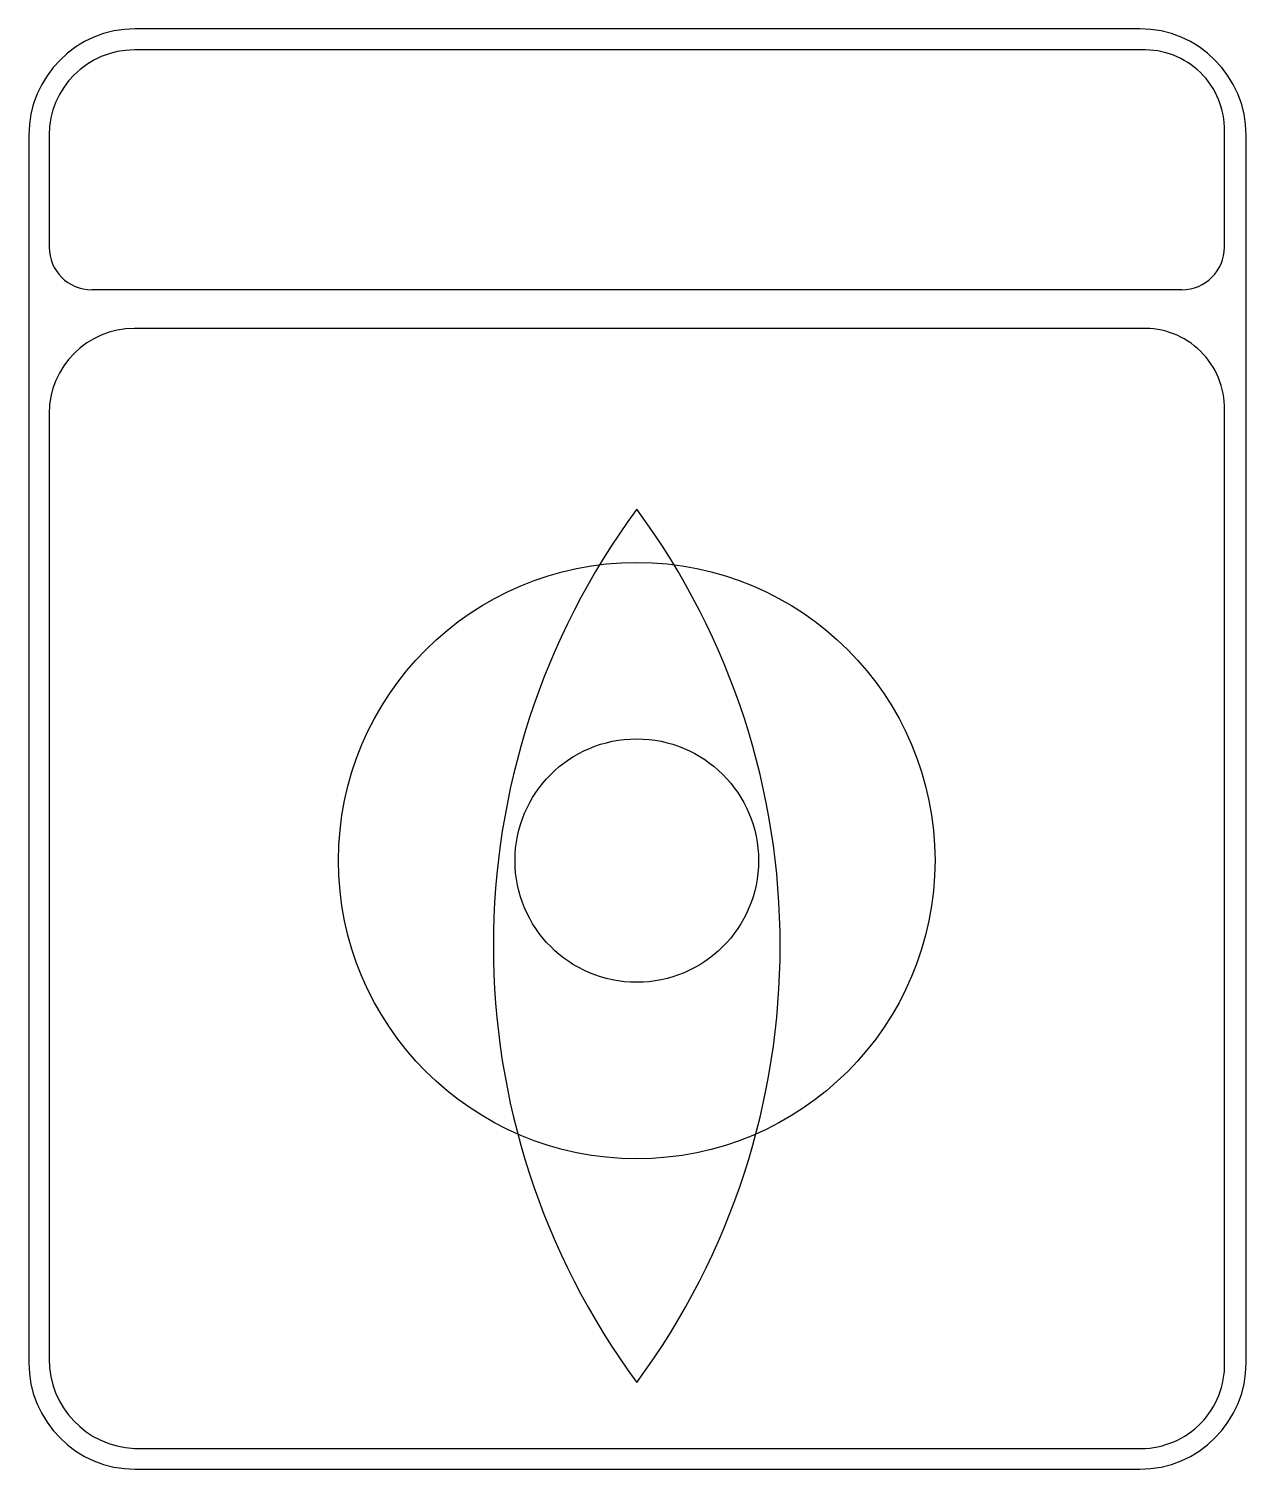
# Model space of a CAD drawing. Header units: millimetres. Extents: x 0 to 60, y 0 to 71.
import ezdxf

# ---------------------------------------------------------------- set-up
doc = ezdxf.new("R2010")
doc.units = ezdxf.units.MM
doc.layers.add('CONTROL', color=150, linetype='Continuous')

# ---------------------------------------------------------------- blocks, each defined once
blk = doc.blocks.new('GL')
at = {"layer": 'CONTROL', "linetype": 'Continuous', "ltscale": 100}
for p, q in [((24.786, 41), (-24.714, 41)), ((-29.964, 35.75), (-29.964, -24.75)), ((30.036, -24.75), (30.036, 35.75)), ((25.077, 26.231), (-24.762, 26.231)), ((-28.962, 22.031), (-28.962, -24.564)), ((28.962, -24.564), (28.962, 22.031)), ((-24.762, -28.974), (25.077, -28.974)), ((-24.714, -30), (24.786, -30))]:
    blk.add_line(p, q, dxfattribs=at)
at = {"layer": 'CONTROL', "color": 240, "linetype": 'Continuous', "ltscale": 100}
for p, q in [((25.077, 39.96), (-24.762, 39.96)), ((-28.962, 35.76), (-28.962, 30.236)), ((28.962, 30.236), (28.962, 35.76)), ((26.862, 28.136), (-26.862, 28.136))]:
    blk.add_line(p, q, dxfattribs=at)
blk.add_circle((0, 0), 14.7, dxfattribs=at)
at = {"layer": 'CONTROL'}
blk.add_circle((0, 0), 6, dxfattribs=at)
at = {"layer": 'CONTROL', "linetype": 'Continuous', "ltscale": 100}
for centre, radius, start, end in [((-24.714, 35.75), 5.25, 90, 180), ((24.786, 35.75), 5.25, 0, 90), ((-24.762, 22.031), 4.2, 90, 180), ((25.029, 22.29), 3.941, 356.23095, 89.3067), ((29.238, -4.2), 36.307, 143.63995, 216.36005), ((-29.238, -4.2), 36.307, 323.63995, 36.36005), ((-24.714, -24.75), 5.25, 180, 270), ((-24.578, -24.594), 4.384, 179.60632, 267.59931), ((24.786, -24.75), 5.25, 270, 0), ((24.847, -24.855), 4.125, 273.19124, 4.05172)]:
    blk.add_arc(centre, radius, start, end, dxfattribs=at)
at = {"layer": 'CONTROL', "color": 240, "linetype": 'Continuous', "ltscale": 100}
for centre, radius, start, end in [((-24.762, 35.76), 4.2, 90, 180), ((25.029, 36.019), 3.941, 356.23095, 89.3067), ((-26.862, 30.236), 2.1, 180, 270), ((26.862, 30.236), 2.1, 270, 0)]:
    blk.add_arc(centre, radius, start, end, dxfattribs=at)

msp = doc.modelspace()

# ---------------------------------------------------------------- block references
msp.add_blockref('GL', (29.964, 30))

doc.saveas('drawing.dxf')
